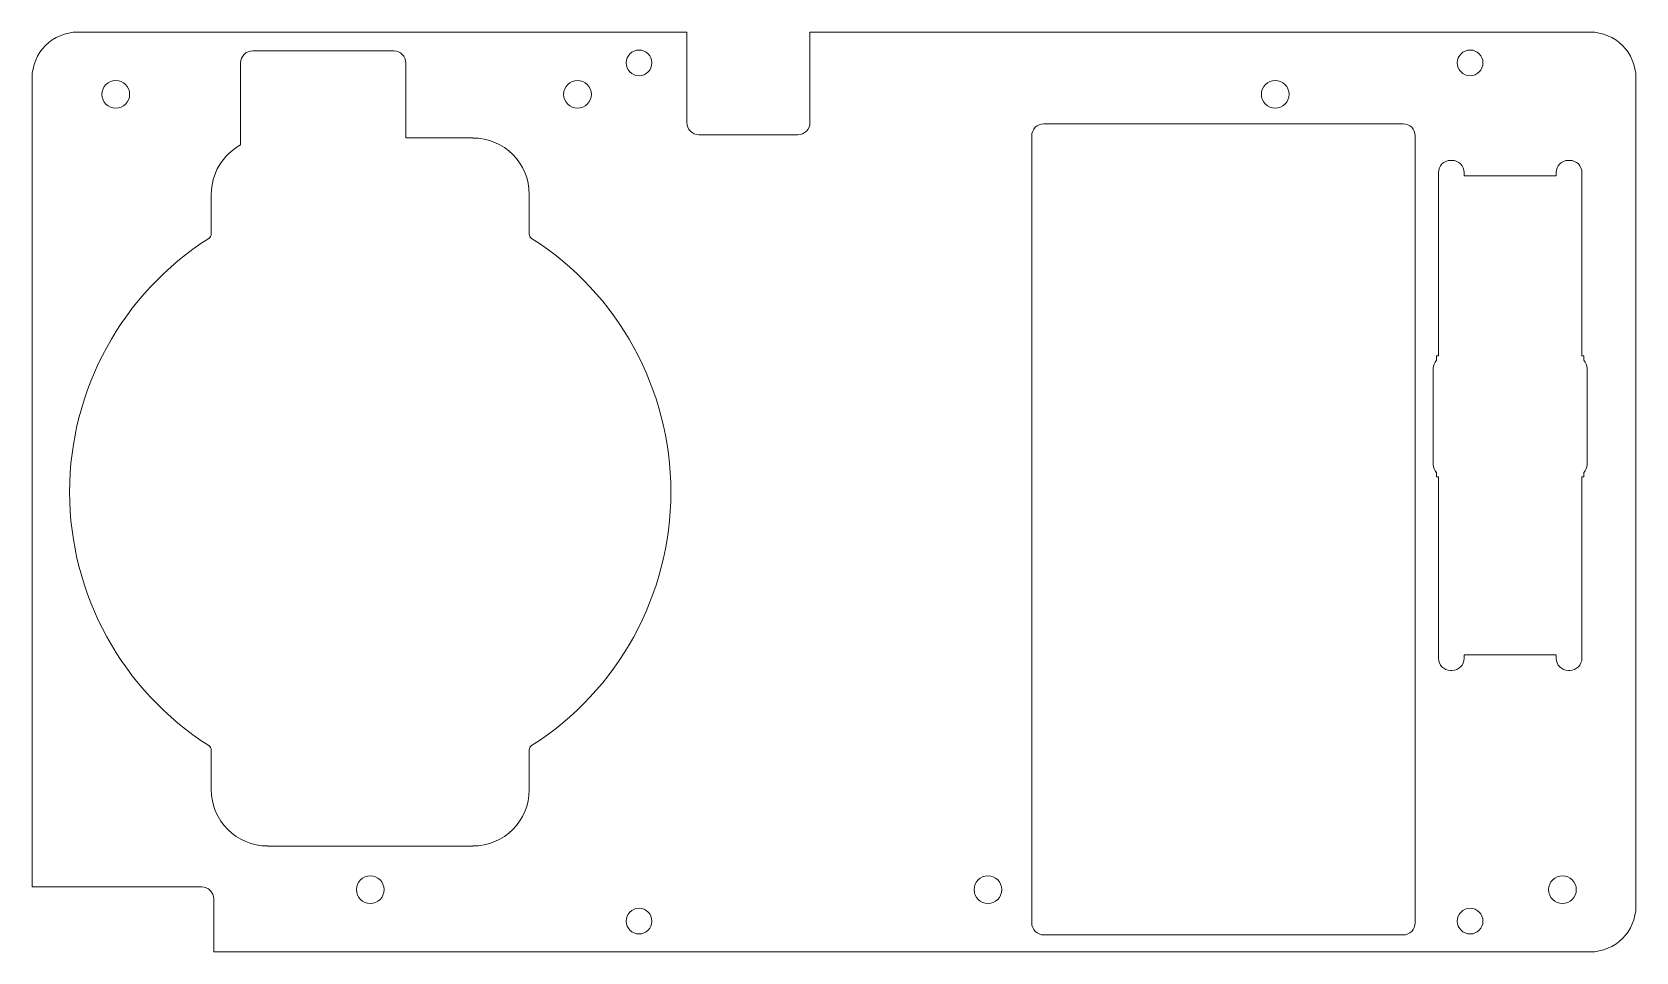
# Model space of a CAD drawing. Header units: inches. Extents: x 4.91 to 11.06, y 3.24 to 6.76.
import ezdxf

# ---------------------------------------------------------------- set-up
doc = ezdxf.new("R2010")
doc.units = ezdxf.units.IN
doc.header["$MEASUREMENT"] = 0
doc.layers.add('VISIBLE', color=7, linetype='Continuous', lineweight=0)

msp = doc.modelspace()

# ---------------------------------------------------------------- linework, layer by layer
at = {"layer": 'VISIBLE'}
for p, q in [((5.0846, 6.7646), (7.421, 6.7646)), ((7.421, 6.4174), (7.421, 6.7646)), ((7.8934, 6.7646), (10.8865, 6.7646)), ((7.8934, 6.7646), (7.8934, 6.4174)), ((5.7552, 6.6927), (6.2962, 6.6927)), ((4.9084, 3.4852), (4.9084, 6.5885)), ((5.7087, 6.3319), (5.7087, 6.6462)), ((6.3427, 6.6462), (6.3427, 6.3583)), ((11.0627, 6.5885), (11.0627, 3.4115)), ((8.7908, 6.4129), (10.1693, 6.4129)), ((6.3427, 6.3583), (6.5997, 6.3583)), ((7.8469, 6.3709), (7.4675, 6.3709)), ((8.7443, 3.347), (8.7443, 6.3664)), ((10.2158, 6.3664), (10.2158, 3.347)), ((10.3049, 5.5223), (10.3049, 6.2258)), ((10.3514, 6.2723), (10.3568, 6.2723)), ((10.4033, 6.2258), (10.4033, 6.2132)), ((10.757, 6.2132), (10.757, 6.2258)), ((10.8035, 6.2723), (10.809, 6.2723)), ((10.8555, 6.2258), (10.8555, 5.5223)), ((10.4033, 6.2132), (10.757, 6.2132)), ((5.5958, 5.9898), (5.5958, 6.1417)), ((6.8163, 6.1417), (6.8163, 5.9898)), ((10.297, 5.5223), (10.3049, 5.5223)), ((10.297, 5.5054), (10.297, 5.5223)), ((10.8555, 5.5223), (10.8634, 5.5223)), ((10.8634, 5.5223), (10.8634, 5.5054)), ((10.2852, 5.1056), (10.2852, 5.4745)), ((10.8751, 5.4745), (10.8751, 5.1056)), ((10.297, 5.0577), (10.297, 5.0746)), ((10.3049, 5.0577), (10.297, 5.0577)), ((10.3049, 4.3621), (10.3049, 5.0577)), ((10.8634, 5.0577), (10.8555, 5.0577)), ((10.8555, 5.0577), (10.8555, 4.3621)), ((10.8634, 5.0746), (10.8634, 5.0577)), ((10.4033, 4.3747), (10.4033, 4.3621)), ((10.757, 4.3747), (10.4033, 4.3747)), ((10.757, 4.3621), (10.757, 4.3747)), ((10.3568, 4.3156), (10.3514, 4.3156)), ((10.809, 4.3156), (10.8035, 4.3156)), ((5.5958, 3.8583), (5.5958, 4.0102)), ((6.8163, 4.0102), (6.8163, 3.8583)), ((6.5997, 3.6417), (5.8123, 3.6417)), ((4.9084, 3.4852), (5.5589, 3.4852)), ((5.6054, 3.4387), (5.6054, 3.2354)), ((10.1693, 3.3005), (8.7908, 3.3005)), ((10.8865, 3.2354), (5.6054, 3.2354))]:
    msp.add_line(p, q, dxfattribs=at)
for centre, radius in [((7.2375, 6.6465), 0.0492), ((10.4265, 6.6465), 0.0492), ((5.2296, 6.5256), 0.0531), ((7.0013, 6.5256), 0.0531), ((9.6785, 6.5256), 0.0531), ((6.206, 3.4744), 0.0531), ((8.5761, 3.4744), 0.0531), ((10.7808, 3.4744), 0.0531), ((7.2375, 3.3536), 0.0492), ((10.4265, 3.3536), 0.0492)]:
    msp.add_circle(centre, radius, dxfattribs=at)
for centre, radius, start, end in [((5.0846, 6.5885), 0.1761, 90, 180), ((10.8865, 6.5885), 0.1761, 0, 90), ((5.7552, 6.6462), 0.0465, 90, 180), ((6.2962, 6.6462), 0.0465, 0, 90), ((7.4675, 6.4174), 0.0465, 180, 270), ((7.8469, 6.4174), 0.0465, 270, 0), ((8.7908, 6.3664), 0.0465, 90, 180), ((10.1693, 6.3664), 0.0465, 0, 90), ((6.5997, 6.1417), 0.2165, 0, 90), ((5.8123, 6.1417), 0.2165, 118.57852, 180), ((10.3514, 6.2258), 0.0465, 90, 180), ((10.3568, 6.2258), 0.0465, 0, 90), ((10.8035, 6.2258), 0.0465, 90, 180), ((10.809, 6.2258), 0.0465, 0, 90), ((6.206, 5), 1.1535, 122.47372, 237.52628), ((5.5761, 5.9898), 0.0197, 302.47372, 0), ((6.8359, 5.9898), 0.0197, 180, 237.52628), ((6.206, 5), 1.1535, 302.47372, 57.52628), ((10.3317, 5.4745), 0.0465, 138.32247, 180), ((10.8286, 5.4745), 0.0465, 0, 41.67753), ((10.3317, 5.1056), 0.0465, 180, 221.67753), ((10.8286, 5.1056), 0.0465, 318.32247, 0), ((10.3514, 4.3621), 0.0465, 180, 270), ((10.3568, 4.3621), 0.0465, 270, 0), ((10.8035, 4.3621), 0.0465, 180, 270), ((10.809, 4.3621), 0.0465, 270, 0), ((5.5761, 4.0102), 0.0197, 0, 57.52628), ((6.8359, 4.0102), 0.0197, 122.47372, 180), ((5.8123, 3.8583), 0.2165, 180, 270), ((6.5997, 3.8583), 0.2165, 270, 0), ((5.5589, 3.4387), 0.0465, 0, 90), ((10.8865, 3.4115), 0.1761, 270, 360), ((8.7908, 3.347), 0.0465, 180, 270), ((10.1693, 3.347), 0.0465, 270, 0)]:
    msp.add_arc(centre, radius, start, end, dxfattribs=at)

doc.saveas('drawing.dxf')
